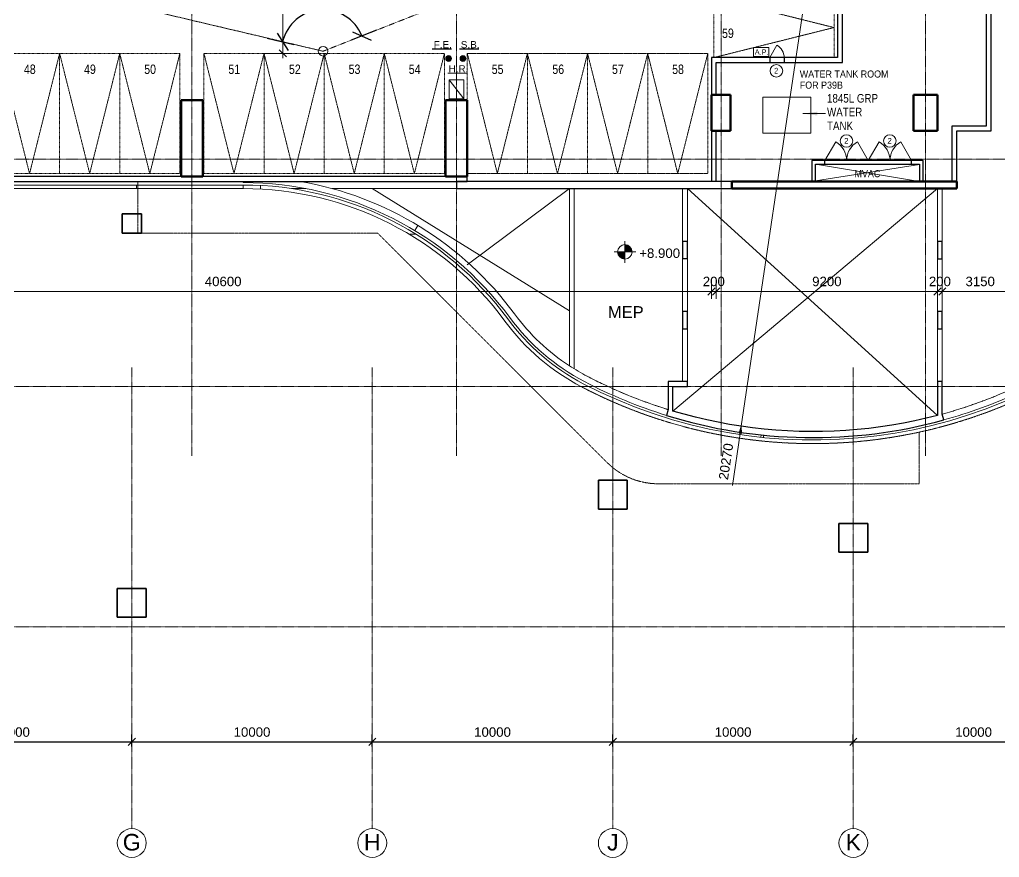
# Model space of a CAD drawing. Header units: millimetres. Extents: x -11708 to 484395, y -10237143 to 211873.
# Drawn here: x 62188 to 102925, y 123417 to 158261 of the extents above; entities that cross this region are included whole.
import ezdxf

# ---------------------------------------------------------------- set-up
doc = ezdxf.new("R2010")
doc.units = ezdxf.units.MM
for name, pattern in [('Dash', [6, 3, -3]), ('Dash2', [3, 1.5, -1.5]), ('Grid Line', [21, 12, -3, 3, -3]), ('Long Dash', [13.5, 9, -4.5]), ('Overhead', [1.8, 1.2, -0.6])]:
    doc.linetypes.add(name, pattern=pattern)
for name, color, linetype, lineweight in [('0-1', 7, 'Continuous', 5), ('A-325-M_DOOR', 31, 'Continuous', 5), ('A-ANNO-DIMS', 7, 'Continuous', 9), ('A-ANNO-DIMS-1', 7, 'Continuous', 5), ('A-ANNO-NOTE', 7, 'Continuous', 5), ('A-ANNO-NOTE-1', 7, 'Continuous', 20), ('A-DETL', 102, 'Continuous', 5), ('A-DETL-5', 102, 'Overhead', 5), ('A-DETL-HDLN-1', 7, 'Dash2', 5), ('A-DOOR', 7, 'Continuous', 5), ('A-DOOR-HDLN', 7, 'Long Dash', 5), ('A-FLOR', 7, 'Continuous', 18), ('A-GLAZ-CURT', 7, 'Continuous', 5), ('A-GLAZ-CURT-2', 7, 'Continuous', 9), ('A-WALL', 7, 'Continuous', 9), ('A-WALL-3', 7, 'Continuous', 35), ('C-PRKG-1', 7, 'Dash', 5), ('G-ANNO-DIMS', 7, 'Continuous', 5), ('G-ANNO-TEXT', 7, 'Continuous', 5), ('I-WALL', 7, 'Continuous', 9), ('I-WALL-3', 7, 'Continuous', 30), ('I-WALL-4', 7, 'Continuous', 18), ('OAP280_C', 210, 'Continuous', 50), ('OAP280_W', 210, 'Continuous', 50), ('Q-SPCQ', 7, 'Continuous', 5), ('S-COLS-3', 7, 'Continuous', 35), ('S-COLS-4', 7, 'Continuous', 13), ('S-GRID-1', 7, 'Grid Line', 5), ('S-GRID-IDEN', 7, 'Continuous', 5), ('UNDERLINE', 10, 'Continuous', 30)]:
    doc.layers.add(name, color=color, linetype=linetype, lineweight=lineweight)
doc.styles.add('Arial', font='arial.ttf', dxfattribs={"height": 491.766467})
doc.styles.add('Arial Narrow_1', font='ARIALN.TTF', dxfattribs={"height": 294.984802})
doc.styles.add('Arial_1', font='arial.ttf', dxfattribs={"height": 393.413174})
doc.styles.add('Arial_10', font='arial.ttf', dxfattribs={"height": 354.071856})
doc.styles.add('Arial_2', font='arial.ttf', dxfattribs={"height": 1.475299})
doc.styles.add('Arial_3', font='arial.ttf', dxfattribs={"height": 688.473054})
doc.styles.add('Arial_5', font='arial.ttf', dxfattribs={"height": 1.18024})
doc.styles.add('Arial_6', font='arial.ttf', dxfattribs={"width": 0.9, "height": 393.413174})
doc.styles.add('Arial_9', font='arial.ttf', dxfattribs={"width": 0.8, "height": 393.413174})
doc.dimstyles.new('Diagonal_-_1_8mm_Arial_2', dxfattribs={"dimscale": 304.8, "dimtxt": 360, "dimasz": 1.968504, "dimexe": 1.574803, "dimexo": 0.984252, "dimgap": 1.148294, "dimtad": 1, "dimdec": 0, "dimrnd": 5, "dimzin": 0, "dimdsep": 46, "dimtxsty": 'Arial_10', "dimblk1": 'OBLIQUE', "dimblk2": 'OBLIQUE', "dimsah": 1, "dimcen": 0.09, "dimdle": 1.574803, "dimadec": 0, "dimazin": 0, "dimtfac": 1, "dimtdec": 4, "dimtix": 1, "dimtmove": 0, "dimatfit": 3, "dimfxl": 1, "dimtvp": 1, "dimtolj": 1, "dimtzin": 0, "dimarcsym": 2})
doc.dimstyles.new('Diagonal_-_2_0mm_Arial', dxfattribs={"dimscale": 304.8, "dimtxt": 500, "dimasz": 0.984252, "dimexe": 0.984252, "dimexo": 0.984252, "dimgap": 0.656168, "dimtad": 1, "dimdec": 0, "dimrnd": 5, "dimzin": 0, "dimdsep": 46, "dimtxsty": 'Arial', "dimblk1": 'OBLIQUE', "dimblk2": 'OBLIQUE', "dimsah": 1, "dimcen": 0.09, "dimdle": 0.656168, "dimadec": 0, "dimazin": 0, "dimtfac": 1, "dimtdec": 4, "dimtix": 1, "dimtmove": 0, "dimatfit": 3, "dimfxl": 1, "dimtvp": 1, "dimtolj": 1, "dimtzin": 0, "dimarcsym": 2})

# ---------------------------------------------------------------- blocks, each defined once
blk = doc.blocks.new('Grid - 3mm-2917264-LG_F PLAN')
at = {"layer": 'S-GRID-IDEN'}
blk.add_circle((0, 0), 3, dxfattribs=at)
blk = doc.blocks.new('ARC_ANN_HR_HOSE-REEL - ARC_ANN_HR_HOSE-REEL-881492-LG_F PLAN')
at = {"layer": 'A-ANNO-NOTE-1'}
blk.add_line((-1.8, 0), (2.19, 0), dxfattribs=at)
at = {"layer": 'A-ANNO-NOTE', "insert": (0.41, 1.66), "char_height": 1.475, "width": 4.896, "attachment_point": 2, "line_spacing_factor": 0.938532, "style": 'Arial_2'}
blk.add_mtext('H.R.', dxfattribs=at)
blk = doc.blocks.new('Spot Elevations - Spot Elevation - Exterior Filled-23614-LG_F PLAN')
at = {"layer": 'G-ANNO-DIMS'}
h = blk.add_hatch(color=256, dxfattribs=at)
edge = h.paths.add_edge_path(flags=0)
edge.add_arc((-2.24, 2.25), 1.5, 180, 270, ccw=False)
edge.add_line((-3.74, 2.25), (-2.24, 2.25))
edge.add_line((-2.24, 2.25), (-2.24, 0.75))
h = blk.add_hatch(color=256, dxfattribs=at)
edge = h.paths.add_edge_path(flags=0)
edge.add_arc((-2.24, 2.25), 1.5, 0, 90, ccw=False)
edge.add_line((-0.74, 2.25), (-2.24, 2.25))
edge.add_line((-2.24, 2.25), (-2.24, 3.75))
for p, q in [((-2.24, 0), (-2.24, 4.5)), ((-4.49, 2.25), (0.01, 2.25)), ((-2.24, 2.25), (-3.74, 2.25)), ((-2.24, 3.75), (-2.24, 2.25)), ((-2.24, 0.75), (-2.24, 2.25)), ((-2.24, 2.25), (-0.74, 2.25))]:
    blk.add_line(p, q, dxfattribs=at)
blk.add_circle((-2.24, 2.25), 1.5, dxfattribs=at)
for start, end in [(180, 270), (360, 90)]:
    blk.add_arc((-2.24, 2.25), 1.5, start, end, dxfattribs=at)
blk = doc.blocks.new('_Oblique')
at = {"color": 0, "linetype": 'ByBlock', "lineweight": -2}
blk.add_line((-0.5, -0.5), (0.5, 0.5), dxfattribs=at)
blk = doc.blocks.new('*D307')
at = {"layer": 'A-ANNO-DIMS-1', "color": 0, "lineweight": -2, "transparency": 16777216}
for p, q in [((77029, 157822), (75968, 157403)), ((72482, 157494), (73592, 157232))]:
    blk.add_line(p, q, dxfattribs=at)
blk.add_arc((74807, 156946), 1729, 21.515, 166.7319, dxfattribs=at)
at = {"layer": 'Defpoints', "color": 0, "transparency": 16777216}
for p in [(75400, 158569), (77308, 157932), (72190, 157563), (74807, 156946)]:
    blk.add_point(p, dxfattribs=at)
at = {"layer": 'A-ANNO-DIMS-1', "color": 0, "lineweight": -2, "transparency": 16777216, "xscale": 599.9999999999997, "yscale": 599.9999999999997, "zscale": 599.9999999999997}
for p, rotation in [((73125, 157342), 256.7319362687421), ((76415, 157579), 291.5149549965497)]:
    blk.add_blockref('_Oblique', p, dxfattribs=dict(at, rotation=rotation))
at = {"layer": 'A-ANNO-DIMS-1', "color": 0, "transparency": 16777216, "insert": (74644, 159199), "char_height": 354.1, "attachment_point": 5, "rotation": 4.1234, "style": 'Arial_10'}
blk.add_mtext('\\A1;145°', dxfattribs=at)
blk = doc.blocks.new('ARC_PAR_Car - Car_2500x5000mm-V7-LG_F PLAN')
at = {"layer": 'C-PRKG-1'}
for p, q in [((0, 0), (0, -5000)), ((0, -5000), (1250, 0)), ((2500, 0), (0, 0)), ((2500, -5000), (1250, 0)), ((2500, 0), (2500, -5000)), ((0, -5000), (2500, -5000))]:
    blk.add_line(p, q, dxfattribs=at)
blk = doc.blocks.new('ARC_PAR_Car - Car_2500x5000mm-V6-LG_F PLAN')
at = {"layer": 'C-PRKG-1'}
for p, q in [((0, 0), (0, 5000)), ((0, 5000), (1250, 0)), ((0, 5000), (2500, 5000)), ((2500, 5000), (1250, 0)), ((2500, 0), (2500, 5000)), ((2500, 0), (0, 0))]:
    blk.add_line(p, q, dxfattribs=at)
blk = doc.blocks.new('ARC_TFP_FS_HR Cabinet_Side open - FS_HR_SIDE-7615963-LG_F PLAN')
at = {"layer": 'Q-SPCQ'}
blk.add_line((-300, 800), (300, 0), dxfattribs=at)
blk.add_lwpolyline([(-300, 800), (300, 800), (300, 0), (-300, 0)], close=True, dxfattribs=at)
blk = doc.blocks.new('ARC_OPN_INT - 2200x2700-34330799-LG_F PLAN')
at = {"layer": 'A-DOOR-HDLN'}
for p, q in [((-1100, 100), (1100, 100)), ((-1100, -100), (1100, -100))]:
    blk.add_line(p, q, dxfattribs=at)
blk = doc.blocks.new('ARC_OPN_INT - 2200x2700-34331151-LG_F PLAN')
at = {"layer": 'A-DOOR-HDLN'}
for p, q in [((-1100, 100), (1100, 100)), ((-1100, -100), (1100, -100))]:
    blk.add_line(p, q, dxfattribs=at)
blk = doc.blocks.new('*D230')
at = {"layer": 'A-ANNO-DIMS', "color": 0, "lineweight": -2, "transparency": 16777216}
for p, q in [((56851, 128026), (56851, 128526)), ((66851, 128026), (66851, 128526)), ((56651, 128226), (67051, 128226))]:
    blk.add_line(p, q, dxfattribs=at)
at = {"layer": 'Defpoints', "color": 0, "transparency": 16777216}
for p in [(66851, 128226), (56851, 127726), (66851, 127726)]:
    blk.add_point(p, dxfattribs=at)
at = {"layer": 'A-ANNO-DIMS', "color": 0, "lineweight": -2, "transparency": 16777216, "xscale": 299.9999999999999, "yscale": 299.9999999999999, "zscale": 299.9999999999999, "rotation": 180}
blk.add_blockref('_Oblique', (56851, 128226), dxfattribs=at)
at = {"layer": 'A-ANNO-DIMS', "color": 0, "lineweight": -2, "transparency": 16777216, "xscale": 299.9999999999999, "yscale": 299.9999999999999, "zscale": 299.9999999999999}
blk.add_blockref('_Oblique', (66851, 128226), dxfattribs=at)
at = {"layer": 'A-ANNO-DIMS', "color": 0, "transparency": 16777216, "insert": (61851, 128627), "char_height": 491.77, "attachment_point": 5, "style": 'Arial'}
blk.add_mtext('\\A1;{\\H0.8x;10000}', dxfattribs=at)
blk = doc.blocks.new('*D231')
at = {"layer": 'A-ANNO-DIMS', "color": 0, "lineweight": -2, "transparency": 16777216}
for p, q in [((66851, 128026), (66851, 128526)), ((76851, 128026), (76851, 128526)), ((66651, 128226), (77051, 128226))]:
    blk.add_line(p, q, dxfattribs=at)
at = {"layer": 'Defpoints', "color": 0, "transparency": 16777216}
for p in [(76851, 128226), (66851, 127726), (76851, 127726)]:
    blk.add_point(p, dxfattribs=at)
at = {"layer": 'A-ANNO-DIMS', "color": 0, "lineweight": -2, "transparency": 16777216, "xscale": 299.9999999999999, "yscale": 299.9999999999999, "zscale": 299.9999999999999, "rotation": 180}
blk.add_blockref('_Oblique', (66851, 128226), dxfattribs=at)
at = {"layer": 'A-ANNO-DIMS', "color": 0, "lineweight": -2, "transparency": 16777216, "xscale": 299.9999999999999, "yscale": 299.9999999999999, "zscale": 299.9999999999999}
blk.add_blockref('_Oblique', (76851, 128226), dxfattribs=at)
at = {"layer": 'A-ANNO-DIMS', "color": 0, "transparency": 16777216, "insert": (71851, 128627), "char_height": 491.77, "attachment_point": 5, "style": 'Arial'}
blk.add_mtext('\\A1;{\\H0.8x;10000}', dxfattribs=at)
blk = doc.blocks.new('*D232')
at = {"layer": 'A-ANNO-DIMS', "color": 0, "lineweight": -2, "transparency": 16777216}
for p, q in [((76851, 128026), (76851, 128526)), ((86851, 128026), (86851, 128526)), ((76651, 128226), (87051, 128226))]:
    blk.add_line(p, q, dxfattribs=at)
at = {"layer": 'Defpoints', "color": 0, "transparency": 16777216}
for p in [(86851, 128226), (76851, 127726), (86851, 127726)]:
    blk.add_point(p, dxfattribs=at)
at = {"layer": 'A-ANNO-DIMS', "color": 0, "lineweight": -2, "transparency": 16777216, "xscale": 299.9999999999999, "yscale": 299.9999999999999, "zscale": 299.9999999999999, "rotation": 180}
blk.add_blockref('_Oblique', (76851, 128226), dxfattribs=at)
at = {"layer": 'A-ANNO-DIMS', "color": 0, "lineweight": -2, "transparency": 16777216, "xscale": 299.9999999999999, "yscale": 299.9999999999999, "zscale": 299.9999999999999}
blk.add_blockref('_Oblique', (86851, 128226), dxfattribs=at)
at = {"layer": 'A-ANNO-DIMS', "color": 0, "transparency": 16777216, "insert": (81851, 128627), "char_height": 491.77, "attachment_point": 5, "style": 'Arial'}
blk.add_mtext('\\A1;{\\H0.8x;10000}', dxfattribs=at)
blk = doc.blocks.new('*D233')
at = {"layer": 'A-ANNO-DIMS', "color": 0, "lineweight": -2, "transparency": 16777216}
for p, q in [((86851, 128026), (86851, 128526)), ((96851, 128026), (96851, 128526)), ((86651, 128226), (97051, 128226))]:
    blk.add_line(p, q, dxfattribs=at)
at = {"layer": 'Defpoints', "color": 0, "transparency": 16777216}
for p in [(96851, 128226), (86851, 127726), (96851, 127726)]:
    blk.add_point(p, dxfattribs=at)
at = {"layer": 'A-ANNO-DIMS', "color": 0, "lineweight": -2, "transparency": 16777216, "xscale": 299.9999999999999, "yscale": 299.9999999999999, "zscale": 299.9999999999999, "rotation": 180}
blk.add_blockref('_Oblique', (86851, 128226), dxfattribs=at)
at = {"layer": 'A-ANNO-DIMS', "color": 0, "lineweight": -2, "transparency": 16777216, "xscale": 299.9999999999999, "yscale": 299.9999999999999, "zscale": 299.9999999999999}
blk.add_blockref('_Oblique', (96851, 128226), dxfattribs=at)
at = {"layer": 'A-ANNO-DIMS', "color": 0, "transparency": 16777216, "insert": (91851, 128627), "char_height": 491.77, "attachment_point": 5, "style": 'Arial'}
blk.add_mtext('\\A1;{\\H0.8x;10000}', dxfattribs=at)
blk = doc.blocks.new('*D234')
at = {"layer": 'A-ANNO-DIMS', "color": 0, "lineweight": -2, "transparency": 16777216}
for p, q in [((96851, 128026), (96851, 128526)), ((106851, 128026), (106851, 128526)), ((96651, 128226), (107051, 128226))]:
    blk.add_line(p, q, dxfattribs=at)
at = {"layer": 'Defpoints', "color": 0, "transparency": 16777216}
for p in [(106851, 128226), (96851, 127726), (106851, 127726)]:
    blk.add_point(p, dxfattribs=at)
at = {"layer": 'A-ANNO-DIMS', "color": 0, "lineweight": -2, "transparency": 16777216, "xscale": 299.9999999999999, "yscale": 299.9999999999999, "zscale": 299.9999999999999, "rotation": 180}
blk.add_blockref('_Oblique', (96851, 128226), dxfattribs=at)
at = {"layer": 'A-ANNO-DIMS', "color": 0, "lineweight": -2, "transparency": 16777216, "xscale": 299.9999999999999, "yscale": 299.9999999999999, "zscale": 299.9999999999999}
blk.add_blockref('_Oblique', (106851, 128226), dxfattribs=at)
at = {"layer": 'A-ANNO-DIMS', "color": 0, "transparency": 16777216, "insert": (101851, 128627), "char_height": 491.77, "attachment_point": 5, "style": 'Arial'}
blk.add_mtext('\\A1;{\\H0.8x;10000}', dxfattribs=at)
blk = doc.blocks.new('Dims-LG-FPLAN_dwg__Oblique-5772954-LG_F PLAN')
at = {"layer": 'A-ANNO-DIMS'}
blk.add_line((-0.5, -0.5), (0.5, 0.5), dxfattribs=at)
blk = doc.blocks.new('ARC_ANN_ACCESS PANEL - AP-910189-B1_F PLAN _2 OF 2_')
at = {"layer": 'A-ANNO-NOTE'}
for p, q in [((-1.59, -0.92), (-1.59, 0.95)), ((-1.59, 0.95), (1.61, 0.95)), ((1.61, -0.92), (1.61, 0.95)), ((1.61, -0.92), (-1.59, -0.92))]:
    blk.add_line(p, q, dxfattribs=at)
at = {"layer": 'A-ANNO-NOTE', "insert": (0.12, 0.57), "char_height": 1.082, "width": 3.4055, "attachment_point": 2, "line_spacing_factor": 0.938532, "style": 'Arial_5'}
blk.add_mtext('A.P.', dxfattribs=at)
blk = doc.blocks.new('ARC_ACCESS PANEL_SINGLE - 900w x 1800h-44554055-1999 - G')
at = {"layer": 'A-325-M_DOOR', "lineweight": 13}
blk.add_line((575, -50), (125, -829), dxfattribs=at)
at = {"layer": 'A-325-M_DOOR', "linetype": 'Dash'}
blk.add_line((569, -50), (525, -50), dxfattribs=at)
at = {"layer": 'A-325-M_DOOR'}
blk.add_arc((575, -50), 900, 180, 240, dxfattribs=at)
blk = doc.blocks.new('ARC_ANN_FIRE-RATING_two_ - none-909955-LG_F PLAN')
at = {"layer": 'A-ANNO-NOTE'}
blk.add_circle((0, 0), 1.3, dxfattribs=at)
at = {"layer": 'A-ANNO-NOTE', "insert": (-0.05, 0.62), "char_height": 1.18, "width": 1.0944, "attachment_point": 2, "line_spacing_factor": 0.938532, "style": 'Arial_5'}
blk.add_mtext('2', dxfattribs=at)

msp = doc.modelspace()

# ---------------------------------------------------------------- hatches: boundary and pattern name
at = {"layer": 'A-ANNO-DIMS'}
msp.add_hatch(color=256, dxfattribs=at).paths.add_polyline_path([(92198.3, 141042), (92192.9, 141346.1), (92099.4, 141056.7)], flags=0)
at = {"layer": 'G-ANNO-TEXT'}
msp.add_hatch(color=256, dxfattribs=at).paths.add_polyline_path([(94754.6, 154351.9), (95354.6, 154272.9), (95354.6, 154430.9)], flags=0)
at = {"layer": 'UNDERLINE'}
h = msp.add_hatch(color=256, dxfattribs=at)
h.dxf.hatch_style = 1
edge = h.paths.add_edge_path()
edge.add_arc((80023.3, 156642.1), 120, 0, 360)
h = msp.add_hatch(color=256, dxfattribs=at)
h.dxf.hatch_style = 1
edge = h.paths.add_edge_path()
edge.add_arc((80620.8, 156642), 120, 0, 360)

# ---------------------------------------------------------------- linework, layer by layer
at = {"layer": 'A-ANNO-DIMS'}
for p, q in [((73132.7, 156655.8), (73132.7, 162155.8)), ((95167.6, 161397), (92192.9, 141346.1)), ((72370.2, 156855.8), (73432.7, 156855.8)), ((100551.2, 147435.2), (100551.2, 146654.3)), ((100551.2, 147435.2), (100551.2, 146654.3)), ((-1090.8, 146954.3), (103901.2, 146954.3)), ((91828.1, 138887.1), (92148.9, 141049.3)), ((92192.9, 141346.1), (92099.4, 141056.7)), ((92099.4, 141056.7), (92198.3, 141042)), ((92198.3, 141042), (92192.9, 141346.1))]:
    msp.add_line(p, q, dxfattribs=at)
at = {"layer": 'A-ANNO-DIMS', "flags": 128}
for points in [[(90951.2, 147435.2), (90951.2, 146654.3)], [(91151.2, 147435.2), (91151.2, 146654.3)], [(100351.2, 146654.3), (100351.2, 147435.2)]]:
    msp.add_lwpolyline(points, dxfattribs=at)
at = {"layer": 'A-ANNO-NOTE'}
for centre, radius in [((80023.3, 156642.1), 120), ((80620.8, 156642), 120), ((93654, 156129.3), 260)]:
    msp.add_circle(centre, radius, dxfattribs=at)
at = {"layer": 'A-ANNO-NOTE-1'}
for p, q in [((79340.2, 157034.9), (80138.3, 157034.9)), ((80478.7, 157034.9), (81276.8, 157034.9))]:
    msp.add_line(p, q, dxfattribs=at)
at = {"layer": 'A-DETL'}
for p, q in [((95273.4, 152248.9), (99601.4, 151530.6)), ((99601.4, 152230.6), (95273.4, 151548.9)), ((76851.2, 151230.8), (85051.1, 146145.8)), ((85051.2, 151230.7), (80802.2, 148062.8)), ((89351.1, 141979.1), (100351.2, 151230.6)), ((89951.2, 151230.7), (100351.1, 141800.6))]:
    msp.add_line(p, q, dxfattribs=at)
msp.add_circle((74806.9, 156945.6), 200, dxfattribs=at)
at = {"layer": 'A-DETL-5'}
for p, q in [((67101.2, 149380.8), (67101.2, 151530.8)), ((67101.2, 149380.8), (77076.2, 149380.8)), ((77076.2, 149380.8), (86622.4, 139834.4)), ((99591.4, 138955.7), (99591.4, 141103.2)), ((99591.4, 138955.7), (88743.7, 138955.7))]:
    msp.add_line(p, q, dxfattribs=at)
for centre, radius, start, end in [((95167.6, 161393.9), 20767.4, 242.42707, 336.91434), ((88743.8, 141955.7), 3000, 224.9997, 269.9997)]:
    msp.add_arc(centre, radius, start, end, dxfattribs=at)
at = {"layer": 'A-DETL-HDLN-1'}
for q in [(52923.2, 162105.8), (86564.8, 161580.7)]:
    msp.add_line((74806.9, 156945.6), q, dxfattribs=at)
at = {"layer": 'A-DOOR'}
msp.add_lwpolyline([(93375.2, 156680.5), (93675.2, 157200.2, -0.2679492), (93975.2, 156680.5, -1)], format="xyb", dxfattribs=at)
at = {"layer": 'A-FLOR'}
for p, q in [((73495.7, 151230.8), (74087.9, 151230.8)), ((75188, 151230.8), (78651.2, 151230.8))]:
    msp.add_line(p, q, dxfattribs=at)
for start, end in [(242.30976, 243.08594), (243.60765, 244.54237), (244.95568, 246.30322), (246.48952, 247.65093), (248.12156, 248.9992), (291.55953, 292.1607), (249.54038, 250.34822), (250.91921, 251.69829), (288.98322, 289.5883), (290.27107, 290.87457), (252.28362, 252.73273), (285.40456, 285.72824), (286.40884, 287.01518), (287.69585, 288.30185)]:
    msp.add_arc((95167.6, 161393.9), 20267.4, start, end, dxfattribs=at)
at = {"layer": 'A-GLAZ-CURT'}
for p, q in [((71484.7, 151380.8), (67051.2, 151380.8)), ((67051.2, 151230.8), (71484.7, 151230.8)), ((71484.7, 151230.8), (71484.7, 151380.8))]:
    msp.add_line(p, q, dxfattribs=at)
at = {"layer": 'A-GLAZ-CURT-2'}
for p, q in [((67051.2, 151380.8), (44051.2, 151380.9)), ((44051.2, 151230.9), (67051.2, 151230.8)), ((67051.2, 151230.8), (67051.2, 151380.8))]:
    msp.add_line(p, q, dxfattribs=at)
at = {"layer": 'A-WALL', "lineweight": 9}
msp.add_line((91051.3, 153630.6), (90951.3, 153630.6), dxfattribs=at)
at = {"layer": 'A-WALL'}
for p, q in [((72202.4, 151361.9), (72202.4, 151211.7)), ((78390.5, 149330.8), (78679.3, 149330.8)), ((84186.6, 143859.6), (84191, 143856.2))]:
    msp.add_line(p, q, dxfattribs=at)
for centre, radius, start, end in [((71484.6, 137730.8), 13650, 36.30081, 89.99969), ((71484.6, 137730.8), 13500, 36.30081, 89.99969), ((89859.6, 151229), 9300, 216.30081, 242.42707), ((89859.6, 151229), 9150, 216.30081, 242.42707)]:
    msp.add_arc(centre, radius, start, end, dxfattribs=at)
at = {"layer": 'A-WALL-3'}
for p, q in [((101151.2, 151530.6), (91801.2, 151530.7)), ((91801.2, 151530.7), (91801.2, 151230.7)), ((91801.2, 151230.7), (101151.2, 151230.6)), ((101151.2, 151230.6), (101151.2, 151530.6))]:
    msp.add_line(p, q, dxfattribs=at)
at = {"layer": 'G-ANNO-TEXT'}
msp.add_line((94754.6, 154351.9), (95688.9, 154351.9), dxfattribs=at)
at = {"layer": 'I-WALL', "lineweight": 30}
for p, q in [((96198.8, 160158), (96198.8, 156680.6)), ((102581.4, 153630.6), (102581.4, 160208)), ((96398.8, 156480.6), (96398.8, 160008)), ((102381.4, 160008), (102381.4, 153830.6)), ((90951.4, 156680.6), (90951.4, 151530.6)), ((93375.2, 156680.6), (90951.4, 156680.6)), ((91151.4, 155130.6), (91151.4, 156480.6)), ((91151.4, 156480.6), (93375.2, 156480.6)), ((96198.8, 156680.6), (93375.2, 156680.5)), ((93375.2, 156680.5), (93375.2, 156480.6)), ((93381.2, 156480.6), (96398.8, 156480.6)), ((93975.2, 156680.6), (93975.2, 156481.8)), ((91151.4, 151530.6), (91151.4, 153630.6)), ((100951.3, 153830.6), (100951.3, 151530.6)), ((102381.4, 153830.6), (100951.3, 153830.6)), ((101151.3, 151230.6), (101151.3, 153630.6)), ((101151.3, 153630.6), (102581.4, 153630.6)), ((95123.4, 152398.9), (95123.4, 151548.9)), ((99751.4, 152398.9), (95123.4, 152398.9)), ((95673.5, 152248.9), (95673.5, 152398.9)), ((99273.5, 152248.9), (99273.5, 152398.9)), ((99751.4, 151530.6), (99751.4, 152398.9)), ((95273.4, 151548.9), (95273.4, 152248.9)), ((95273.4, 152248.9), (99601.4, 152248.9)), ((99601.4, 152248.9), (99601.4, 151530.6)), ((80351.3, 151530.6), (80351.3, 151230.6))]:
    msp.add_line(p, q, dxfattribs=at)
at = {"layer": 'I-WALL'}
msp.add_lwpolyline([(93084.2, 155034.7), (95084.2, 155034.7), (95084.2, 153534.7), (93084.2, 153534.7)], close=True, dxfattribs=at)
at = {"layer": 'I-WALL-3'}
for p, q in [((90951.2, 155130.6), (91151.2, 155130.6)), ((91151.2, 153630.6), (90951.2, 153630.6)), ((99951.2, 153630.6), (99751.2, 153630.7)), ((80801.2, 151730.7), (50351.2, 151730.9)), ((80801.2, 151530.7), (80801.2, 151730.7)), ((42801.2, 151530.9), (80801.2, 151530.7)), ((91251.3, 151530.7), (80351.2, 151530.8)), ((80351.2, 151530.8), (80351.2, 151230.8)), ((80351.2, 151230.8), (91801.2, 151230.7)), ((91801.2, 151530.7), (91251.3, 151530.7)), ((91801.2, 151230.7), (91801.2, 151530.7)), ((99751.2, 151530.7), (99951.2, 151530.6)), ((100351.2, 151530.6), (100551.2, 151530.6)), ((89951.2, 149030.7), (89751.2, 149030.7)), ((89751.2, 149030.7), (89751.2, 148318.2)), ((89951.2, 148318.2), (89951.2, 149030.7)), ((100551.2, 149030.6), (100351.2, 149030.6)), ((100351.2, 149030.6), (100351.2, 148318.1)), ((100551.2, 148318.1), (100551.2, 149030.6)), ((89751.2, 148318.2), (89951.2, 148318.2)), ((100351.2, 148318.1), (100551.2, 148318.1)), ((89951.1, 146118.2), (89751.1, 146118.2)), ((89751.1, 146118.2), (89751.1, 145405.7)), ((89951.1, 145405.7), (89951.1, 146118.2)), ((100551.1, 146118.1), (100351.1, 146118.1)), ((100351.1, 146118.1), (100351.1, 145405.6)), ((100551.1, 145405.6), (100551.1, 146118.1)), ((89751.1, 145405.7), (89951.1, 145405.7)), ((100351.1, 145405.6), (100551.1, 145405.6)), ((89951.1, 143205.7), (89151.1, 143205.7)), ((89151.1, 143205.7), (89151.1, 142040.1)), ((89351.1, 143005.7), (89951.1, 143005.7)), ((89351.1, 141979.1), (89351.1, 143005.7)), ((89951.1, 143005.7), (89951.1, 143205.7)), ((100551.1, 143205.6), (100351.1, 143205.6)), ((100351.1, 143205.6), (100351.1, 141800.6)), ((100551.1, 141854.6), (100551.1, 143205.6)), ((89151.8, 142039.9), (89077.6, 141801.2)), ((100617.8, 141613.7), (100551.4, 141854.7))]:
    msp.add_line(p, q, dxfattribs=at)
at = {"layer": 'I-WALL-3', "flags": 128}
for points in [[(89151.1, 142040.1), (89151.4, 142040), (89151.8, 142039.9)], [(100351.1, 141800.6), (99881.4, 141682.3), (99409, 141575.3), (98934.1, 141479.6), (98457.1, 141395.3), (97978.3, 141322.4), (97497.8, 141260.9), (97016, 141211), (96533.1, 141172.6), (96049.5, 141145.7), (95565.3, 141130.4), (95081, 141126.7), (94596.6, 141134.6), (94112.6, 141154), (93629.2, 141185), (93146.7, 141227.5), (92665.4, 141281.6), (92185.4, 141347.1), (91707.2, 141424.1), (91230.9, 141512.5), (90756.9, 141612.3), (90285.5, 141723.3), (89816.8, 141845.6), (89351.1, 141979.1)], [(100551.4, 141854.7), (100551.3, 141854.6), (100551.1, 141854.6)]]:
    msp.add_lwpolyline(points, dxfattribs=at)
at = {"layer": 'I-WALL-3'}
msp.add_arc((95167.6, 161393.9), 20517.4, 252.73314, 285.40497, dxfattribs=at)
at = {"layer": 'I-WALL-4'}
for p, q in [((71484.7, 151530.8), (71484.7, 151480.8)), ((85051.1, 143858.8), (85051.2, 151230.7)), ((85251.2, 151230.7), (85251.1, 143732.1)), ((89751.2, 149030.7), (89751.2, 151230.7)), ((89951.2, 151230.7), (89951.2, 149030.7)), ((100351.2, 149030.6), (100351.2, 151230.6)), ((100551.2, 151230.6), (100551.2, 149030.6)), ((78615.1, 149487.5), (78744.7, 149701.2)), ((89751.1, 146118.2), (89751.2, 148318.2)), ((89951.2, 148318.2), (89951.1, 146118.2)), ((100351.1, 146118.1), (100351.2, 148318.1)), ((100551.2, 148318.1), (100551.1, 146118.1)), ((89751.1, 143205.7), (89751.1, 145405.7)), ((89951.1, 145405.7), (89951.1, 143205.7)), ((100351.1, 143205.6), (100351.1, 145405.6)), ((100551.1, 145405.6), (100551.1, 143205.6)), ((83633.9, 144660.6), (83623.4, 144670.6)), ((84348.4, 144050.5), (84341.8, 144055.6)), ((93011.4, 140891.1), (93019.5, 140989.3)), ((93119, 140979), (93110.8, 140880.8))]:
    msp.add_line(p, q, dxfattribs=at)
for centre, radius, start, end in [((71484.6, 137730.8), 13750, 36.30081, 89.99969), ((71484.6, 137730.8), 14000, 36.30081, 80.31694), ((89859.6, 151229), 9050, 216.30081, 242.42707), ((89859.6, 151229), 8800, 216.30081, 236.87234), ((89859.6, 151229), 8800, 236.87862, 242.42709), ((95167.6, 161393.9), 20267.4, 242.42707, 252.73314), ((95167.6, 161393.9), 20517.4, 242.42707, 252.73314), ((95167.6, 161393.9), 20267.4, 285.40497, 294.57292), ((95167.6, 161393.9), 20517.4, 285.40497, 294.57292), ((95167.6, 161393.9), 20517.4, 263.99045, 264.26976)]:
    msp.add_arc(centre, radius, start, end, dxfattribs=at)
at = {"layer": 'OAP280_C'}
for p, q in [((68901.3, 154905.8), (68901.3, 151730.8)), ((69801.3, 154905.8), (68901.3, 154905.8)), ((69801.3, 151730.8), (69801.3, 154905.8)), ((79901.3, 154905.8), (79901.3, 151730.8)), ((80801.3, 154905.8), (79901.3, 154905.8)), ((80801.3, 151730.8), (80801.3, 154905.8)), ((90951.3, 155130.7), (90951.3, 153630.7)), ((91751.3, 155130.7), (90951.3, 155130.7)), ((91751.3, 153630.7), (91751.3, 155130.7)), ((99351.3, 155130.8), (99351.3, 153630.8)), ((100351.3, 155130.8), (99351.3, 155130.8)), ((100351.3, 153630.8), (100351.3, 155130.8)), ((90951.3, 153630.7), (91751.3, 153630.7)), ((99351.3, 153630.8), (100351.3, 153630.8)), ((68901.3, 151730.8), (69801.3, 151730.8)), ((79901.3, 151730.8), (80801.3, 151730.8))]:
    msp.add_line(p, q, dxfattribs=at)
at = {"layer": 'OAP280_W'}
for p, q in [((101151.2, 151530.8), (91801.3, 151530.8)), ((91801.3, 151530.8), (91801.3, 151230.8)), ((91801.3, 151230.8), (101151.2, 151230.8)), ((101151.2, 151230.6), (101151.2, 151530.6))]:
    msp.add_line(p, q, dxfattribs=at)
at = {"layer": 'S-COLS-3'}
for p, q in [((68901.2, 154905.8), (68901.2, 151730.8)), ((69801.2, 154905.8), (68901.2, 154905.8)), ((69801.2, 151730.8), (69801.2, 154905.8)), ((79901.2, 154905.8), (79901.2, 151730.8)), ((80801.2, 154905.7), (79901.2, 154905.8)), ((80801.2, 151730.7), (80801.2, 154905.7)), ((90951.2, 155130.6), (90951.2, 153630.6)), ((91751.2, 155130.6), (90951.2, 155130.6)), ((91751.2, 153630.6), (91751.2, 155130.6)), ((99351.2, 155130.7), (99351.2, 153630.7)), ((100351.2, 155130.6), (99351.2, 155130.7)), ((100351.2, 153630.6), (100351.2, 155130.6)), ((90951.2, 153630.6), (91751.2, 153630.6)), ((99351.2, 153630.7), (100351.2, 153630.6)), ((68901.2, 151730.8), (69801.2, 151730.8)), ((79901.2, 151730.8), (80801.2, 151730.7)), ((67251.2, 150180.3), (66451.2, 150180.3)), ((66451.2, 150180.3), (66451.2, 149380.3)), ((67251.2, 149380.3), (67251.2, 150180.3)), ((66451.2, 149380.3), (67251.2, 149380.3)), ((87451.1, 139105.7), (86251.1, 139105.7)), ((86251.1, 139105.7), (86251.1, 137905.7)), ((87451.1, 137905.7), (87451.1, 139105.7)), ((86251.1, 137905.7), (87451.1, 137905.7)), ((97451.1, 137305.7), (96251.1, 137305.7)), ((96251.1, 137305.7), (96251.1, 136105.7)), ((97451.1, 136105.7), (97451.1, 137305.7)), ((96251.1, 136105.7), (97451.1, 136105.7)), ((67451.1, 134605.8), (66251.1, 134605.8)), ((66251.1, 134605.8), (66251.1, 133405.8)), ((67451.1, 133405.8), (67451.1, 134605.8)), ((66251.1, 133405.8), (67451.1, 133405.8))]:
    msp.add_line(p, q, dxfattribs=at)
at = {"layer": 'S-COLS-4'}
msp.add_line((78651.2, 151230.8), (80351.2, 151230.8), dxfattribs=at)
at = {"layer": 'S-GRID-1'}
for p, q in [((69351.5, 210672.6), (69351.1, 140117.7)), ((80351.5, 210672.6), (80351.1, 140117.7)), ((91351.5, 210672.6), (91351.1, 140117.7)), ((99851.5, 210672.6), (99851.1, 140117.7)), ((-10508.2, 152456.2), (128177.4, 152455.5)), ((66851.1, 143788.8), (66851, 124617)), ((76851.1, 143788.8), (76851, 124617)), ((86851.1, 143788.7), (86851, 124617)), ((96851.1, 143788.6), (96851, 124617)), ((-10508.2, 143006.2), (128177.3, 143005.5)), ((-10508.3, 133006.2), (128177.3, 133005.5))]:
    msp.add_line(p, q, dxfattribs=at)
at = {"layer": 'UNDERLINE'}
for points in [[(80138.3, 157034.9), (79340.2, 157034.9)], [(81276.8, 157034.9), (80478.7, 157034.9)]]:
    msp.add_lwpolyline(points, dxfattribs=at)

# ---------------------------------------------------------------- block references
at = {"xscale": 300, "yscale": 300, "zscale": 300}
for p, rotation in [((73132.7, 156855.8), 270), ((91151.2, 146954.3), 180), ((100551.2, 146954.3), 180), ((100551.2, 146954.3), 180)]:
    msp.add_blockref('Dims-LG-FPLAN_dwg__Oblique-5772954-LG_F PLAN', p, dxfattribs=dict(at, rotation=rotation))
for p in [(90951.2, 146954.3), (100351.2, 146954.3)]:
    msp.add_blockref('Dims-LG-FPLAN_dwg__Oblique-5772954-LG_F PLAN', p, dxfattribs=at)
at = {"layer": '0-1', "xscale": -0.9999999999999998, "rotation": 270.0002999990999}
msp.add_blockref('ARC_PAR_Car - Car_2500x5000mm-V7-LG_F PLAN', (96048.7, 156680.6), dxfattribs=at)
at = {"layer": '0-1'}
for name, p, rotation in [('ARC_PAR_Car - Car_2500x5000mm-V7-LG_F PLAN', (63851.2, 151855.8), 179.9997000009), ('ARC_PAR_Car - Car_2500x5000mm-V7-LG_F PLAN', (66351.2, 151855.8), 179.9997000009), ('ARC_PAR_Car - Car_2500x5000mm-V7-LG_F PLAN', (68851.2, 151855.8), 179.9997000009), ('ARC_PAR_Car - Car_2500x5000mm-V6-LG_F PLAN', (69851.2, 151855.8), 359.9997000009001), ('ARC_PAR_Car - Car_2500x5000mm-V6-LG_F PLAN', (72351.2, 151855.8), 359.9997000009001), ('ARC_PAR_Car - Car_2500x5000mm-V6-LG_F PLAN', (74851.2, 151855.8), 359.9997000009001), ('ARC_PAR_Car - Car_2500x5000mm-V6-LG_F PLAN', (77351.2, 151855.8), 359.9997000009001), ('ARC_PAR_Car - Car_2500x5000mm-V7-LG_F PLAN', (83301.3, 151855.8), 180.0012000181324), ('ARC_PAR_Car - Car_2500x5000mm-V6-LG_F PLAN', (80801.2, 151855.7), 359.9997000009001), ('ARC_PAR_Car - Car_2500x5000mm-V7-LG_F PLAN', (85801.3, 151855.8), 180.0012000181324), ('ARC_PAR_Car - Car_2500x5000mm-V6-LG_F PLAN', (83301.2, 151855.7), 359.9997000009001), ('ARC_PAR_Car - Car_2500x5000mm-V7-LG_F PLAN', (88301.3, 151855.8), 180.0012000181324), ('ARC_PAR_Car - Car_2500x5000mm-V6-LG_F PLAN', (85801.2, 151855.7), 359.9997000009001), ('ARC_PAR_Car - Car_2500x5000mm-V7-LG_F PLAN', (90801.3, 151855.9), 180.0012000181324), ('ARC_PAR_Car - Car_2500x5000mm-V6-LG_F PLAN', (88301.2, 151855.7), 359.9997000009001), ('ARC_TFP_FS_HR Cabinet_Side open - FS_HR_SIDE-7615963-LG_F PLAN', (80351.2, 154961.8), 359.9997000009001), ('ARC_OPN_INT - 2200x2700-34331151-LG_F PLAN', (89851.2, 150130.7), 269.9996999999998), ('ARC_OPN_INT - 2200x2700-34330799-LG_F PLAN', (100451.2, 150130.6), 269.9996999999998), ('ARC_OPN_INT - 2200x2700-34331151-LG_F PLAN', (89851.1, 147218.2), 89.99969999999995), ('ARC_OPN_INT - 2200x2700-34330799-LG_F PLAN', (100451.1, 147218.1), 89.99969999999995), ('ARC_OPN_INT - 2200x2700-34331151-LG_F PLAN', (89851.1, 144305.7), 89.99969999999995), ('ARC_OPN_INT - 2200x2700-34330799-LG_F PLAN', (100451.1, 144305.6), 89.99969999999995)]:
    msp.add_blockref(name, p, dxfattribs=dict(at, rotation=rotation))
at = {"layer": 'A-325-M_DOOR', "rotation": 180}
for p in [(96248.5, 152348.9), (98048.5, 152348.9)]:
    msp.add_blockref('ARC_ACCESS PANEL_SINGLE - 900w x 1800h-44554055-1999 - G', p, dxfattribs=at)
at = {"layer": 'A-325-M_DOOR', "xscale": -1, "rotation": 180}
for p in [(96898.5, 152348.9), (98698.5, 152348.9)]:
    msp.add_blockref('ARC_ACCESS PANEL_SINGLE - 900w x 1800h-44554055-1999 - G', p, dxfattribs=at)
at = {"layer": 'A-ANNO-NOTE', "xscale": 200, "yscale": 200, "zscale": 200}
for name, p in [('ARC_ANN_ACCESS PANEL - AP-910189-B1_F PLAN _2 OF 2_', (93016.2, 156904.8)), ('ARC_ANN_HR_HOSE-REEL - ARC_ANN_HR_HOSE-REEL-881492-LG_F PLAN', (80351.2, 156031.1)), ('ARC_ANN_FIRE-RATING_two_ - none-909955-LG_F PLAN', (96569.7, 153213.2)), ('ARC_ANN_FIRE-RATING_two_ - none-909955-LG_F PLAN', (98369.7, 153213.2))]:
    msp.add_blockref(name, p, dxfattribs=at)
at = {"layer": 'G-ANNO-DIMS', "xscale": 199.9999999999998, "yscale": 199.9999999999998, "zscale": 199.9999999999998}
msp.add_blockref('Spot Elevations - Spot Elevation - Exterior Filled-23614-LG_F PLAN', (87801.4, 148151), dxfattribs=at)
at = {"layer": 'S-GRID-IDEN', "xscale": 199.9999999999999, "yscale": 199.9999999999999, "zscale": 199.9999999999999, "rotation": 179.9996999996851}
for p in [(66851, 124017), (76851, 124017), (86851, 124017), (96851, 124017)]:
    msp.add_blockref('Grid - 3mm-2917264-LG_F PLAN', p, dxfattribs=at)

# ---------------------------------------------------------------- texts
at = {"layer": 'A-ANNO-DIMS', "char_height": 393.41, "attachment_point": 2, "line_spacing_factor": 0.938532, "style": 'Arial_1'}
for s, insert, width in [('40600', (70651.2, 147567), 1824), ('200', (91051.2, 147567), 1094.4), ('9200', (95751.2, 147567), 1459.2), ('200', (100451.2, 147567), 1094.4), ('3150', (102126.2, 147567.2), 1459.2)]:
    msp.add_mtext(s, dxfattribs=dict(at, insert=insert, width=width))
at = {"layer": 'A-ANNO-DIMS', "insert": (91360.4, 139909.8), "char_height": 393.41, "width": 1824, "attachment_point": 2, "rotation": 81.56121, "line_spacing_factor": 0.938532, "style": 'Arial_1'}
msp.add_mtext('20270', dxfattribs=at)
at = {"layer": 'A-ANNO-NOTE', "attachment_point": 2, "line_spacing_factor": 0.938532}
for s, insert, char_height, width, style in [('F.E.', (79782.2, 157367.3), 295.06, 925.2, 'Arial_2'), ('S.B.', (80920.6, 157367.3), 295.06, 925.2, 'Arial_2'), ('2', (93643.9, 156253.4), 236, 218.88, 'Arial_9')]:
    msp.add_mtext(s, dxfattribs=dict(at, insert=insert, char_height=char_height, width=width, style=style))
at = {"layer": 'G-ANNO-DIMS', "insert": (87951.7, 148742.7), "char_height": 393.41, "width": 2020.8, "attachment_point": 1, "line_spacing_factor": 0.938532, "style": 'Arial_1'}
msp.add_mtext('+8.900', dxfattribs=at)
at = {"layer": 'G-ANNO-TEXT', "attachment_point": 1}
for s, insert, char_height, width, line_spacing_factor, style in [('59', (91394.1, 157889.5), 393.41, 576, 0.938532, 'Arial_9'), ('1845L GRP WATER TANK', (95758.7, 155164.3), 353.982, 2305.651, 0.968573, 'Arial Narrow_1')]:
    msp.add_mtext(s, dxfattribs=dict(at, insert=insert, char_height=char_height, width=width, line_spacing_factor=line_spacing_factor, style=style))
at = {"layer": 'G-ANNO-TEXT', "char_height": 393.41, "width": 576, "attachment_point": 7, "rotation": 359.9994, "line_spacing_factor": 0.938532, "style": 'Arial_9'}
for s, insert in [('48', (62368.4, 155993.1)), ('49', (64868.4, 155993.1)), ('50', (67368.4, 155993.1)), ('51', (70868.4, 155993)), ('52', (73387.4, 155993)), ('53', (75868.4, 155993)), ('54', (78368.4, 155993)), ('55', (81818.4, 155993)), ('56', (84337.4, 155993)), ('57', (86818.4, 155993)), ('58', (89318.4, 155992.9))]:
    msp.add_mtext(s, dxfattribs=dict(at, insert=insert))
at = {"layer": 'G-ANNO-TEXT', "color": 7, "char_height": 295.06, "attachment_point": 1, "line_spacing_factor": 0.938532, "style": 'Arial_6'}
for s, insert, width in [('WATER TANK ROOM FOR P39B', (94625, 156145.3), 4514.4), ('MVAC', (96901.9, 152000.7), 1123.2)]:
    msp.add_mtext(s, dxfattribs=dict(at, insert=insert, width=width))
at = {"layer": 'S-GRID-IDEN', "char_height": 688.5, "attachment_point": 2, "line_spacing_factor": 0.938532, "style": 'Arial_3'}
for s, insert, width in [('G', (66851.3, 124392.9), 890.356), ('H', (76851.3, 124392.9), 823.159), ('J', (86851.3, 124392.9), 571.172), ('K', (96851.3, 124392.9), 764.362)]:
    msp.add_mtext(s, dxfattribs=dict(at, insert=insert, width=width))

# ---------------------------------------------------------------- dimensions: what is measured, and where the dimension line sits
at = {"layer": 'A-ANNO-DIMS'}
for base, p1, p2, picture, middle in [((66851, 128226.4), (56851, 127726.4), (66851, 127726.4), '*D230', (61851, 128627.3)), ((76851, 128226.4), (66851, 127726.4), (76851, 127726.3), '*D231', (71851, 128627.2)), ((86851, 128226.3), (76851, 127726.3), (86851, 127726.3), '*D232', (81851, 128627.2)), ((96851, 128226.3), (86851, 127726.3), (96851, 127726.2), '*D233', (91851, 128627.1)), ((106851, 128226.2), (96851, 127726.2), (106851, 127726.2), '*D234', (101851, 128627.1))]:
    dim = msp.add_linear_dim(base=base, p1=p1, p2=p2, text='{\\H0.8x;<>}', dimstyle='Diagonal_-_2_0mm_Arial', override={"dimpost": '<>', "dimtmove": 1, "dimarcsym": 2}, dxfattribs=at)
    dim.commit()
    dim.dimension.update_dxf_attribs({"geometry": picture, "text_midpoint": middle})
at = {"layer": 'A-ANNO-DIMS-1'}
dim = msp.add_angular_dim_3p(base=(75400.4, 158569), center=(74806.9, 156945.6), p1=(77308.1, 157931.6), p2=(72190.2, 157562.6), dimstyle='Diagonal_-_1_8mm_Arial_2', override={"dimpost": '<>', "dimfxl": 5131.22679}, dxfattribs=at)
dim.commit()
dim.dimension.update_dxf_attribs({"geometry": '*D307', "text_midpoint": (74644.5, 159199)})

# ---------------------------------------------------------------- next in the draw order: texts
at = {"layer": 'G-ANNO-TEXT', "insert": (86646.2, 146343.1), "char_height": 491.77, "width": 1770, "attachment_point": 1, "line_spacing_factor": 0.938532, "style": 'Arial', "bg_fill": 3, "box_fill_scale": 1.25, "bg_fill_color": 7, "bg_fill_transparency": 0}
msp.add_mtext('MEP', dxfattribs=at)

# ---------------------------------------------------------------- next in the draw order: linework, layer by layer
at = {"layer": 'A-WALL'}
for radius, end in [(20767.4, 312.40022), (20617.4, 312.38129)]:
    msp.add_arc((95167.6, 161393.9), radius, 242.42707, end, dxfattribs=at)

doc.saveas('drawing.dxf')
